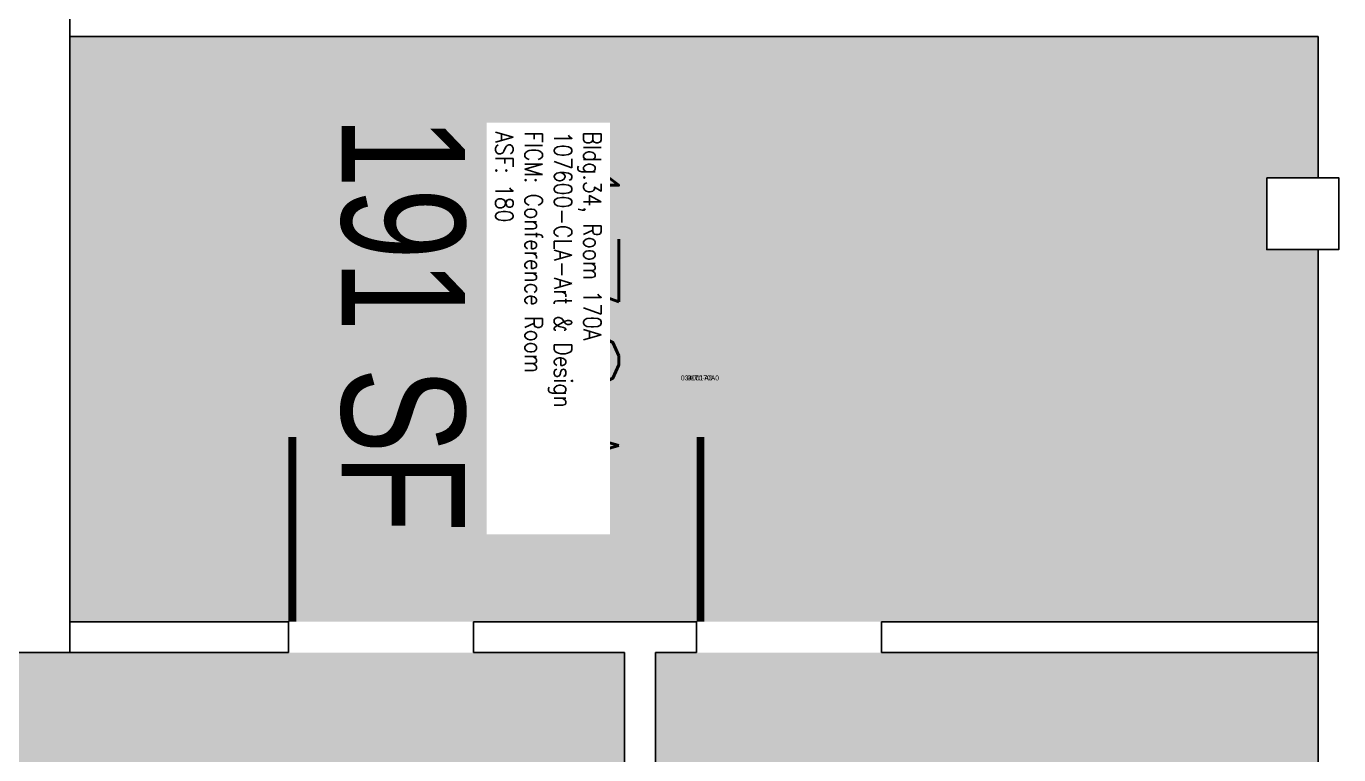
# Model space of a CAD drawing. Header units: inches. Extents: x -726 to 3772, y 0 to 2633.
# Drawn here: x 2638.5 to 2894, y 1634.1 to 1776 of the extents above; entities that cross this region are included whole.
import ezdxf
from ezdxf.enums import TextEntityAlignment as Align

# ---------------------------------------------------------------- set-up
doc = ezdxf.new("R2010")
doc.units = ezdxf.units.IN
doc.header["$LTSCALE"] = 10
doc.header["$MEASUREMENT"] = 0
for name, color, linetype in [('A-DOOR', 2, 'CONTINUOUS'), ('A-IDEN-RNUM', 7, 'CONTINUOUS'), ('A-IDEN-SNUM', 4, 'CONTINUOUS'), ('A-IDEN-VNUM', 4, 'CONTINUOUS'), ('A-WALL', 5, 'CONTINUOUS'), ('AREA-TEXT', 3, 'CONTINUOUS'), ('Rooms-Category-Color', 7, 'CONTINUOUS'), ('Rooms-College-Color', 7, 'CONTINUOUS'), ('Rooms-Department-Color', 7, 'CONTINUOUS'), ('Rooms-Division-Color', 7, 'CONTINUOUS'), ('Rooms-Information', 7, 'CONTINUOUS')]:
    doc.layers.add(name, color=color, linetype=linetype)
doc.styles.add('AREA', font='arial.ttf', dxfattribs={"width": 0.75, "height": 24})
doc.styles.add('ROOMSNUMBER', font='txt', dxfattribs={"height": 0.03})
doc.styles.add('ROOMVNUMBER', font='simplex.shx', dxfattribs={"width": 0.85})

msp = doc.modelspace()

# ---------------------------------------------------------------- hatches: boundary and pattern name
at = {"layer": 'Rooms-Category-Color', "true_color": 0xfa9ba3}
for points in [[(2890, 1774), (2647, 1774), (2647, 1660), (2769, 1660), (2805, 1660), (2890, 1660), (2890, 1732.5), (2880, 1732.5), (2880, 1746.5), (2890, 1746.5)], [(2755, 1654), (2647, 1654), (2637, 1654), (2637, 1692), (2575, 1692), (2575, 1586), (2575, 1550), (2575, 1533.95), (2619.52, 1523.22), (2654.51, 1514.78), (2666.18, 1511.97), (2701.18, 1503.53), (2755, 1490.55), (2755, 1510), (2755, 1546)], [(2880, 1564.37), (2880, 1578.37), (2890, 1578.37), (2890, 1654), (2805, 1654), (2769, 1654), (2761, 1654), (2761, 1546), (2761, 1510), (2761, 1489.1), (2794, 1481.15), (2830, 1472.47), (2890, 1458), (2890, 1564.37)]]:
    msp.add_hatch(color=241, dxfattribs=at).paths.add_polyline_path(points)
at = {"layer": 'Rooms-College-Color', "true_color": 0xb2d6e9}
for points in [[(2890, 1774), (2647, 1774), (2647, 1660), (2769, 1660), (2805, 1660), (2890, 1660), (2890, 1732.5), (2880, 1732.5), (2880, 1746.5), (2890, 1746.5)], [(2755, 1654), (2647, 1654), (2637, 1654), (2637, 1692), (2575, 1692), (2575, 1586), (2575, 1550), (2575, 1533.95), (2619.52, 1523.22), (2654.51, 1514.78), (2666.18, 1511.97), (2701.18, 1503.53), (2755, 1490.55), (2755, 1510), (2755, 1546)], [(2880, 1564.37), (2880, 1578.37), (2890, 1578.37), (2890, 1654), (2805, 1654), (2769, 1654), (2761, 1654), (2761, 1546), (2761, 1510), (2761, 1489.1), (2794, 1481.15), (2830, 1472.47), (2890, 1458), (2890, 1564.37)]]:
    msp.add_hatch(color=254, dxfattribs=at).paths.add_polyline_path(points)
at = {"layer": 'Rooms-Department-Color', "true_color": 0xb2d6e9}
for points in [[(2890, 1774), (2647, 1774), (2647, 1660), (2769, 1660), (2805, 1660), (2890, 1660), (2890, 1732.5), (2880, 1732.5), (2880, 1746.5), (2890, 1746.5)], [(2755, 1654), (2647, 1654), (2637, 1654), (2637, 1692), (2575, 1692), (2575, 1586), (2575, 1550), (2575, 1533.95), (2619.52, 1523.22), (2654.51, 1514.78), (2666.18, 1511.97), (2701.18, 1503.53), (2755, 1490.55), (2755, 1510), (2755, 1546)], [(2880, 1564.37), (2880, 1578.37), (2890, 1578.37), (2890, 1654), (2805, 1654), (2769, 1654), (2761, 1654), (2761, 1546), (2761, 1510), (2761, 1489.1), (2794, 1481.15), (2830, 1472.47), (2890, 1458), (2890, 1564.37)]]:
    msp.add_hatch(color=254, dxfattribs=at).paths.add_polyline_path(points)
at = {"layer": 'Rooms-Division-Color', "true_color": 0xb2d6e9}
for points in [[(2890, 1774), (2647, 1774), (2647, 1660), (2769, 1660), (2805, 1660), (2890, 1660), (2890, 1732.5), (2880, 1732.5), (2880, 1746.5), (2890, 1746.5)], [(2755, 1654), (2647, 1654), (2637, 1654), (2637, 1692), (2575, 1692), (2575, 1586), (2575, 1550), (2575, 1533.95), (2619.52, 1523.22), (2654.51, 1514.78), (2666.18, 1511.97), (2701.18, 1503.53), (2755, 1490.55), (2755, 1510), (2755, 1546)], [(2880, 1564.37), (2880, 1578.37), (2890, 1578.37), (2890, 1654), (2805, 1654), (2769, 1654), (2761, 1654), (2761, 1546), (2761, 1510), (2761, 1489.1), (2794, 1481.15), (2830, 1472.47), (2890, 1458), (2890, 1564.37)]]:
    msp.add_hatch(color=254, dxfattribs=at).paths.add_polyline_path(points)

# ---------------------------------------------------------------- linework, layer by layer
at = {"layer": 'A-DOOR'}
for points in [[(2690.31, 1660, 1.5, 1.5, 0), (2690.31, 1696, 0, 0, 0), (2689.56, 1696, 0, 0, -0.414214), (2725.56, 1660, 0, 0, -0.414214)], [(2769.75, 1660, 1.5, 1.5, 0), (2769.75, 1696, 0, 0, 0), (2769, 1696, 0, 0, -0.414214), (2805, 1660, 0, 0, -0.414214)]]:
    msp.add_lwpolyline(points, format="xyseb", dxfattribs=at)
at = {"layer": 'A-WALL'}
for p, q in [((2647, 1654), (2647, 1828)), ((2647, 1774), (2647, 1780)), ((2647, 1774), (2890, 1774)), ((2890, 1746.5), (2890, 1774)), ((2880, 1746.5), (2894, 1746.5)), ((2880, 1732.5), (2880, 1746.5)), ((2890, 1746.5), (2894, 1746.5)), ((2894, 1746.5), (2894, 1732.5)), ((2894, 1746.5), (2894, 1732.5)), ((2894, 1732.5), (2880, 1732.5)), ((2894, 1732.5), (2890, 1732.5)), ((2894, 1732.5), (2890, 1732.5)), ((2890, 1578.37), (2890, 1732.5)), ((2894, 1732.5), (2890, 1732.5)), ((2647, 1660), (2689.56, 1660)), ((2647, 1654), (2647, 1660)), ((2689.56, 1654), (2689.56, 1660)), ((2689.56, 1654), (2689.56, 1660)), ((2725.56, 1660), (2769, 1660)), ((2725.56, 1654), (2725.56, 1660)), ((2725.56, 1654), (2725.56, 1660)), ((2769, 1654), (2769, 1660)), ((2769, 1654), (2769, 1660)), ((2805, 1654), (2805, 1660)), ((2805, 1660), (2890, 1660)), ((2805, 1654), (2805, 1660)), ((2647, 1654), (2637, 1654)), ((2647, 1654), (2689.56, 1654)), ((2725.56, 1654), (2755, 1654)), ((2755, 1546), (2755, 1654)), ((2761, 1654), (2769, 1654)), ((2761, 1546), (2761, 1654)), ((2805, 1654), (2890, 1654))]:
    msp.add_line(p, q, dxfattribs=at)
for points in [[(2880, 1746.5), (2894, 1746.5), (2894, 1732.5)], [(2880, 1746.5), (2894, 1746.5), (2894, 1732.5), (2880, 1732.5), (2880, 1746.5)], [(2880, 1746.5), (2894, 1746.5), (2894, 1732.5)]]:
    msp.add_lwpolyline(points, dxfattribs=at)

# ---------------------------------------------------------------- texts
at = {"layer": 'A-IDEN-RNUM', "style": 'ROOMSNUMBER', "width": 0.85}
msp.add_text('0170-A0', height=0.96, dxfattribs=at).set_placement((2769.66, 1707.49), align=Align.MIDDLE)
at = {"layer": 'A-IDEN-SNUM', "style": 'ROOMSNUMBER', "width": 0.85}
msp.add_text('03400170A0', height=0.96, dxfattribs=at).set_placement((2769.66, 1707.49), align=Align.MIDDLE)
at = {"layer": 'A-IDEN-VNUM', "style": 'ROOMVNUMBER', "width": 0.85}
msp.add_text('170A', height=24, rotation=270, dxfattribs=at).set_placement((2741.86, 1720.54), align=Align.MIDDLE)
at = {"layer": 'AREA-TEXT', "style": 'AREA', "width": 0.75}
msp.add_text('191 SF', height=24, rotation=270, dxfattribs=at).set_placement((2711.92, 1717.96), align=Align.MIDDLE_CENTER)

# ---------------------------------------------------------------- next in the draw order: texts
at = {"layer": 'Rooms-Information', "insert": (2729.86, 1755.51), "char_height": 3.4286, "width": 76.8, "attachment_point": 7, "rotation": 270, "style": 'ROOMVNUMBER', "bg_fill": 3, "box_fill_scale": 1.5, "bg_fill_color": 256, "bg_fill_true_color": 13158600, "bg_fill_transparency": 0}
msp.add_mtext('Bldg.34, Room 170A^M^J107600-CLA-Art & Design^M^JFICM: Conference Room^M^JASF: 180', dxfattribs=at)

doc.saveas('drawing.dxf')
